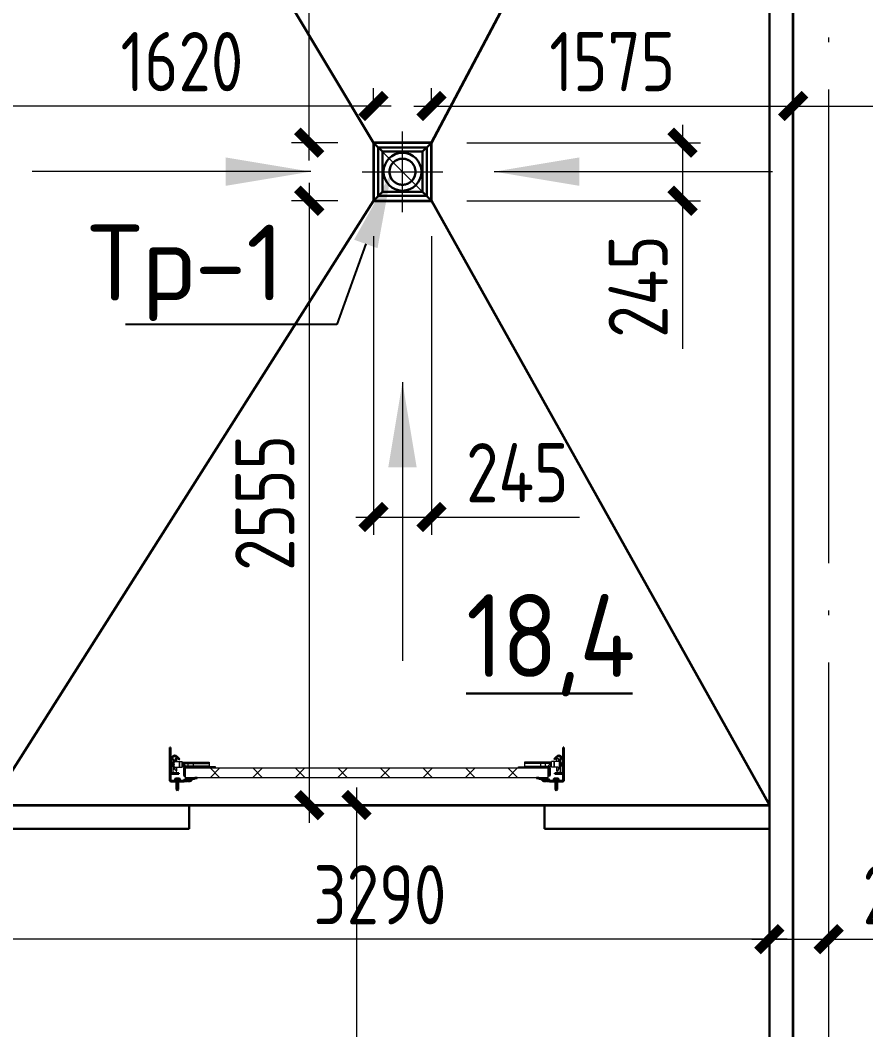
# Model space of a CAD drawing. Extents: x -965262 to 1142518, y -357520 to 71675.
# Drawn here: x 104009 to 107580, y -231826 to -227562 of the extents above; entities that cross this region are included whole.
import ezdxf
from ezdxf import colors
from ezdxf.entities.mleader import LeaderData, LeaderLine
from ezdxf.math import Vec2, Vec3

# ---------------------------------------------------------------- set-up
doc = ezdxf.new("R2010")
doc.units = 0
doc.header["$LTSCALE"] = 10
for name, pattern in [('ACAD_ISO04W100', [30, 24, -3, 0, -3]), ('DOTE', [2.42, 2, -0.2, 0.02, -0.2]), ('HIDDEN', [9.525, 6.35, -3.175])]:
    doc.linetypes.add(name, pattern=pattern)
doc.layers.get('0').update_dxf_attribs({"linetype": 'CONTINUOUS', "lineweight": 30})
doc.layers.get('Defpoints').update_dxf_attribs({"linetype": 'CONTINUOUS'})
for name, color, linetype, lineweight in [('DOTE', 7, 'DOTE', 9), ('полы', 3, 'CONTINUOUS', 35), ('Полы_лотки', 7, 'CONTINUOUS', 30)]:
    doc.layers.add(name, color=color, linetype=linetype, lineweight=lineweight)
doc.styles.add('GOST-2.304_Type-B', font='isocpeur.ttf', dxfattribs={"width": 0.9})
doc.styles.get("Standard").update_dxf_attribs({"font": 'isocpeur.ttf', "height": 300})
doc.styles.add('ГОСТ 2м', font='isocpeur.ttf', dxfattribs={"width": 0.8, "height": 250})
doc.dimstyles.new('ГОСТ 2м', dxfattribs={"dimtxt": 250, "dimasz": 100, "dimexe": 75, "dimexo": 150, "dimgap": 62.5, "dimtad": 1, "dimdec": 0, "dimtxsty": 'ГОСТ 2м', "dimblk": 'ARCHTICK', "dimcen": 150, "dimdle": 75, "dimclrd": 256, "dimclre": 256, "dimclrt": 256, "dimadec": 0, "dimazin": 0, "dimtfac": 1, "dimtdec": 0, "dimtmove": 0, "dimatfit": 3, "dimldrblk": 'OBLIQUE', "dimfxl": 1, "dimlwd": 15, "dimlwe": 15, "dimarcsym": 0})

# ---------------------------------------------------------------- blocks, each defined once
blk = doc.blocks.new('anchor.bolt')
for p, q in [((-0.07, 0), (-0.07, -0.721)), ((0.07, 0), (0.07, -0.058)), ((-0.098, -0.039), (-0.07, -0.031)), ((-0.098, -0.039), (0.094, -0.061)), ((0.07, -0.074), (-0.098, -0.039)), ((-0.098, -0.11), (-0.07, -0.101)), ((-0.098, -0.11), (0.094, -0.131)), ((0.07, -0.144), (-0.098, -0.11)), ((-0.098, -0.18), (-0.07, -0.171)), ((-0.098, -0.18), (0.094, -0.201)), ((0.07, -0.214), (-0.098, -0.18)), ((-0.098, -0.25), (-0.07, -0.242)), ((-0.098, -0.25), (0.094, -0.272)), ((0.07, -0.285), (-0.098, -0.25)), ((-0.098, -0.317), (-0.07, -0.309)), ((-0.098, -0.317), (0.094, -0.339)), ((0.07, -0.351), (-0.098, -0.317)), ((-0.098, -0.387), (-0.07, -0.379)), ((-0.098, -0.387), (0.094, -0.409)), ((0.07, -0.422), (-0.098, -0.387)), ((-0.098, -0.458), (-0.07, -0.449)), ((-0.098, -0.458), (0.094, -0.479)), ((0.07, -0.492), (-0.098, -0.458)), ((-0.098, -0.528), (-0.07, -0.52)), ((-0.098, -0.528), (0.094, -0.549)), ((0.07, -0.562), (-0.098, -0.528)), ((-0.087, -0.597), (-0.07, -0.594)), ((-0.087, -0.597), (0.088, -0.62)), ((0.07, -0.63), (-0.087, -0.597)), ((-0.07, -0.721), (0, -0.802)), ((-0.041, -0.624), (-0.062, -0.631)), ((-0.06, -0.638), (-0.062, -0.631)), ((-0.058, -0.728), (-0.06, -0.638)), ((0, -0.792), (-0.058, -0.728)), ((-0.008, -0.627), (-0.041, -0.624)), ((-0.032, -0.625), (0.004, -0.786)), ((-0.028, -0.626), (0.008, -0.78)), ((-0.018, -0.626), (0.014, -0.77)), ((-0.01, -0.627), (0.02, -0.76)), ((0.032, -0.691), (-0.008, -0.627)), ((0, -0.802), (0.07, -0.72)), ((0, -0.792), (0.033, -0.741)), ((0.001, -0.642), (0.026, -0.751)), ((0.012, -0.657), (0.031, -0.743)), ((0.033, -0.741), (0.032, -0.691)), ((0.07, -0.056), (0.094, -0.061)), ((0.094, -0.061), (0.07, -0.074)), ((0.07, -0.074), (0.07, -0.128)), ((0.07, -0.127), (0.094, -0.131)), ((0.094, -0.131), (0.07, -0.144)), ((0.07, -0.144), (0.07, -0.199)), ((0.07, -0.197), (0.094, -0.201)), ((0.094, -0.201), (0.07, -0.214)), ((0.07, -0.214), (0.07, -0.269)), ((0.07, -0.267), (0.094, -0.272)), ((0.094, -0.272), (0.07, -0.285)), ((0.07, -0.281), (0.07, -0.336)), ((0.07, -0.334), (0.094, -0.339)), ((0.094, -0.339), (0.07, -0.351)), ((0.07, -0.351), (0.07, -0.406)), ((0.07, -0.404), (0.094, -0.409)), ((0.094, -0.409), (0.07, -0.422)), ((0.07, -0.422), (0.07, -0.476)), ((0.07, -0.475), (0.094, -0.479)), ((0.094, -0.479), (0.07, -0.492)), ((0.07, -0.492), (0.07, -0.547)), ((0.07, -0.545), (0.094, -0.549)), ((0.094, -0.549), (0.07, -0.562)), ((0.07, -0.562), (0.07, -0.617)), ((0.07, -0.617), (0.088, -0.62)), ((0.088, -0.62), (0.07, -0.63)), ((0.07, -0.63), (0.07, -0.72))]:
    blk.add_line(p, q)
blk.add_arc((0.16, -0.639), 0.222, 187.99822, 219.83604)
blk = doc.blocks.new('Крепеж_ворот')
at = {"lineweight": 15}
h = blk.add_hatch(dxfattribs=at)
h.set_pattern_fill('ANSI31', color=256, scale=2, angle=180)
h.set_pattern_definition([(225, (746089.599, 74802.7244), (4.49013, -4.49013), [])])
h.paths.add_polyline_path([(746087.1, 74804.1), (746087.1, 74801.6), (746091.1, 74801.6), (746094.2, 74801.9), (746094.2, 74804.1)], flags=17)
h.paths.add_polyline_path([(746116.4, 74801.6, 0.165118), (746119.9, 74802.8), (746124.2, 74806.1, -0.301689), (746131.4, 74806.6), (746134.8, 74804.7, 0.130081), (746137.5, 74803.9), (746142.2, 74803.9), (746142.2, 74806.4), (746137.5, 74806.4, -0.130081), (746136, 74806.9), (746132.6, 74808.8, 0.301689), (746122.7, 74808.1), (746118.3, 74804.7, -0.165112), (746116.4, 74804.1), (746064.1, 74804.1, -0.414223), (746061, 74807.2), (746061, 74868.5), (746059.4, 74868.5), (746059.4, 74868.8), (746059.4, 74869.5), (746059.4, 74870.5), (746059.4, 74870.7), (746059.4, 74871.7), (746059.4, 74872.2), (746059.4, 74873.2), (746059.4, 74873.9), (746059.4, 74874.7), (746059.4, 74875.6), (746059.4, 74876.1), (746059.4, 74877.1), (746059.4, 74877.4), (746059.4, 74878.3), (746059.4, 74879.1), (746059.4, 74879.4), (746061, 74879.4), (746061, 74944.5), (746058.5, 74944.5), (746058.5, 74807.2, 0.41422), (746064.1, 74801.6)])
h = blk.add_hatch(dxfattribs=at)
h.set_pattern_fill('ANSI31', color=256, scale=2, angle=90)
h.set_pattern_definition([(135, (736343.8085, 75928.334), (-4.490128, -4.490128), [])])
edge = h.paths.add_edge_path()
edge.add_ellipse((746065.1, 74838.4), major_axis=(-1.67, 1.67), ratio=1, start_angle=45, end_angle=135, ccw=False)
edge.add_line((746062.7, 74838.4), (746062.7, 74868.5))
edge.add_line((746062.7, 74868.5), (746061, 74868.5))
edge.add_line((746061, 74868.5), (746061, 74838.4))
edge.add_ellipse((746065.1, 74838.4), major_axis=(-2.89, 2.89), ratio=1, start_angle=45, end_angle=135)
edge.add_line((746065.1, 74834.3), (746096.6, 74834.3))
edge.add_line((746096.6, 74834.3), (746096.6, 74836))
edge.add_line((746096.6, 74836), (746065.1, 74836))
edge = h.paths.add_edge_path()
edge.add_ellipse((746065.1, 74890.2), major_axis=(2.89, 2.89), ratio=1, start_angle=106, end_angle=135)
edge.add_line((746061, 74890.2), (746061, 74879.4))
edge.add_line((746061, 74879.4), (746062.7, 74879.4))
edge.add_line((746062.7, 74879.4), (746062.7, 74890.4))
edge.add_ellipse((746065.1, 74890.2), major_axis=(-1.67, 1.67), ratio=1, start_angle=16, end_angle=45, ccw=False)
edge.add_line((746063, 74891.3), (746069.9, 74903.7))
edge.add_ellipse((746079.1, 74898.6), major_axis=(7.45, 7.45), ratio=1, start_angle=-3, end_angle=106, ccw=False)
edge.add_line((746086.9, 74905.7), (746097.5, 74893.9))
edge.add_line((746097.5, 74893.9), (746098.8, 74895.1))
edge.add_line((746098.8, 74895.1), (746088.2, 74906.8))
edge.add_ellipse((746079.1, 74898.6), major_axis=(8.67, 8.67), ratio=1, start_angle=-3, end_angle=106)
edge.add_line((746068.4, 74904.5), (746061.5, 74892.1))
h = blk.add_hatch(color=256, dxfattribs=at)
h.dxf.hatch_style = 1
h.paths.add_polyline_path([(746145.9, 74808.8), (746142.6, 74809.8, 0.10613), (746142.5, 74809.9), (746136.4, 74809.3, -0.181324), (746135.1, 74809.6, 0.335683), (746120.2, 74809.1, -0.119126), (746118.6, 74808.6, 0.371631), (746118, 74808.1), (746117.9, 74807.6, 0.451909), (746118.5, 74806.9, 0.124341), (746121, 74807.6, -0.343618), (746134.1, 74808.2, 0.181324), (746136.5, 74807.6), (746142.5, 74808.2, -0.110452), (746142.6, 74808.2), (746147.2, 74806.6, -0.710497), (746147.2, 74805.5), (746142.6, 74803.9), (746135.7, 74803.9, -0.178994), (746132.7, 74805, 0.369834), (746129.7, 74805, -0.178993), (746126.6, 74803.9), (746122.2, 74803.9, 0.120709), (746121.9, 74803.8), (746119.7, 74802.7, -0.017147), (746119.4, 74802.4, 0.538795), (746119.6, 74802.2), (746127.3, 74802.2, 0.207608), (746130.7, 74803.7, -0.433918), (746131.6, 74803.7, 0.207608), (746135.1, 74802.2), (746142.5, 74802.2, 0.079707), (746142.6, 74802.2), (746147.7, 74803.9, 0.461502), (746149, 74807.1, -0.250825), (746149.1, 74807.6, -0.128039), (746173.1, 74815.5, 0.416657), (746173.7, 74816.2), (746173.6, 74816.9, 0.409849), (746173, 74817.5, 0.127248)])
for p, q in [((746058.5, 74807.2), (746058.5, 74944.5)), ((746058.5, 74944.5), (746061, 74944.5)), ((746061, 74879.4), (746061, 74944.5)), ((746059.4, 74879.4), (746062.7, 74879.4)), ((746059.4, 74868.5), (746059.4, 74879.4)), ((746061, 74879.4), (746061, 74890.2)), ((746068.4, 74904.5), (746061.5, 74892.1)), ((746062.7, 74838.4), (746062.7, 74890.2)), ((746063.6, 74883), (746062.7, 74883)), ((746069.9, 74903.7), (746063, 74891.3)), ((746063.6, 74883), (746063.6, 74873.9)), ((746067.2, 74880.2), (746063.6, 74883)), ((746063.6, 74873.9), (746063.6, 74864.9)), ((746064.1, 74875.1), (746064.1, 74872.8)), ((746067.2, 74880.2), (746067.2, 74875.1)), ((746086.9, 74905.7), (746097.5, 74893.9)), ((746088.2, 74906.8), (746098.8, 74895.1)), ((746097.5, 74893.9), (746098.8, 74895.1)), ((746059.4, 74868.5), (746062.7, 74868.5)), ((746061, 74807.2), (746061, 74868.5)), ((746061, 74838.4), (746061, 74868.5)), ((746063.6, 74864.9), (746062.7, 74864.9)), ((746067.2, 74867.6), (746063.6, 74864.9)), ((746096.6, 74836), (746065.1, 74836)), ((746096.6, 74834.3), (746065.1, 74834.3)), ((746067.2, 74872.8), (746067.2, 74867.6)), ((746096.6, 74834.3), (746096.6, 74836)), ((746064.1, 74804.1), (746116.4, 74804.1)), ((746064.1, 74801.6), (746116.4, 74801.6)), ((746079, 74805.9), (746102.4, 74805.9)), ((746079, 74805.9), (746079, 74804.1)), ((746079, 74804.1), (746102.4, 74804.1)), ((746082.5, 74814.1), (746081.2, 74813.3)), ((746081.2, 74813.3), (746081.2, 74805.9)), ((746098.9, 74814.1), (746082.5, 74814.1)), ((746085.9, 74813.3), (746085.9, 74805.9)), ((746095.4, 74813.3), (746095.4, 74805.9)), ((746098.9, 74814.1), (746100.1, 74813.3)), ((746100.1, 74813.3), (746100.1, 74805.9)), ((746102.4, 74805.9), (746102.4, 74804.1)), ((746118.3, 74804.7), (746122.7, 74808.1)), ((746119.9, 74802.8), (746124.2, 74806.1)), ((746134.8, 74804.7), (746131.4, 74806.6)), ((746136, 74806.9), (746132.6, 74808.8)), ((746142.2, 74806.4), (746137.5, 74806.4)), ((746137.5, 74803.9), (746142.2, 74803.9)), ((746142.2, 74806.4), (746142.2, 74803.9)), ((746142.2, 74803.9), (746142.2, 74806.4)), ((746142.6, 74803.9), (746147.2, 74805.5)), ((746142.6, 74802.2), (746147.7, 74803.9)), ((746173.6, 74816.9), (746173.7, 74816.2))]:
    blk.add_line(p, q)
for p, q in [((746061, 74879.4), (746061, 74881.3)), ((746062.7, 74883), (746062.7, 74873.9)), ((746062.7, 74873.9), (746062.7, 74864.9)), ((746073.1, 74841.7), (746073.1, 74905.2)), ((746073.1, 74895.8), (746076.7, 74892.3)), ((746074.3, 74885.9), (746074.3, 74861)), ((746074.3, 74879.9), (746075.7, 74879.9)), ((746076.9, 74873.4), (746075.7, 74879.9)), ((746075.7, 74879.9), (746075.7, 74867)), ((746076, 74885.9), (746076, 74882.6)), ((746076.2, 74882.6), (746076.2, 74885.6)), ((746076.2, 74885.6), (746076.8, 74885.6)), ((746076.2, 74864.3), (746076.2, 74882.6)), ((746076.8, 74885.6), (746076.8, 74892)), ((746081.4, 74897.6), (746081.4, 74886.4)), ((746087.4, 74898), (746081.7, 74897.9)), ((746082.1, 74885.6), (746087.4, 74885.6)), ((746087.4, 74899.5), (746087.4, 74898)), ((746087.4, 74885.6), (746087.4, 74898)), ((746087.4, 74885.6), (746098.3, 74885.6)), ((746098.7, 74885.2), (746098.7, 74882.6)), ((746098.7, 74882.6), (746098.7, 74864.3)), ((746098.7, 74881.6), (746099.8, 74881.6)), ((746099.8, 74861.2), (746099.8, 74885.7)), ((746099.8, 74885.7), (746110.3, 74885.7)), ((746110.3, 74861.2), (746110.3, 74885.7)), ((746110.3, 74881.5), (746224.7, 74881.5)), ((746113.8, 74877.2), (746224.7, 74877.2)), ((746061, 74833.9), (746061, 74868.5)), ((746073.1, 74851), (746076.7, 74854.6)), ((746074.3, 74867), (746075.7, 74867)), ((746076.9, 74873.4), (746075.7, 74867)), ((746076, 74864.3), (746076, 74861)), ((746076.2, 74864.3), (746076.2, 74861.3)), ((746076.2, 74861.3), (746076.8, 74861.3)), ((746076.8, 74861.3), (746076.8, 74854.9)), ((746081.4, 74849.3), (746081.4, 74860.5)), ((746087.4, 74848.8), (746081.7, 74848.9)), ((746082.1, 74861.3), (746087.4, 74861.3)), ((746087.4, 74848.7), (746087.4, 74861.3)), ((746087.4, 74861.3), (746098.3, 74861.3)), ((746087.4, 74847.4), (746087.4, 74848.8)), ((746098.7, 74865.3), (746099.8, 74865.3)), ((746098.7, 74861.6), (746098.7, 74864.3)), ((746099.8, 74861.2), (746110.3, 74861.2)), ((746110.3, 74865.4), (746212.5, 74865.4)), ((746250.5, 74858.8), (746250.5, 74862.8))]:
    blk.add_line(p, q, dxfattribs=at)
at = {"lineweight": 15, "ltscale": 0.5}
for p, q in [((746076, 74885.9), (746074.3, 74885.9)), ((746076, 74861), (746074.3, 74861))]:
    blk.add_line(p, q, dxfattribs=at)
at = {"lineweight": 15, "extrusion": (-1.7375e-14, 1, 0)}
for p, q in [((746112.7, 74883.6), (746224.7, 74883.6)), ((746112.7, 74863.2), (746112.7, 74883.6)), ((746135.6, 74881.9), (746156.6, 74881.9)), ((746135.6, 74863.2), (746135.6, 74881.9)), ((746156.6, 74881.9), (746156.6, 74863.2)), ((746112.7, 74863.2), (746135.6, 74863.2)), ((746116.7, 74856.9), (746116.7, 74828.9)), ((746120.8, 74856.9), (746120.8, 74828.9)), ((746122.6, 74863.2), (746122.6, 74862.8)), ((746250.5, 74862.8), (746122.6, 74862.8)), ((746250.5, 74858.8), (746122.6, 74858.8)), ((746123.8, 74840), (746123.8, 74848.8)), ((746156.6, 74863.2), (746212.5, 74863.2)), ((746117.3, 74826.3), (746119, 74822.8)), ((746119, 74822.8), (746122.6, 74824.6)), ((746122.6, 74824.6), (746120.9, 74828))]:
    blk.add_line(p, q, dxfattribs=at)
at = {"lineweight": 15, "ltscale": 0.5, "extrusion": (-1.7375e-14, 1, 0)}
for p, q in [((746112.7, 74879.5), (746224.7, 74879.5)), ((746135.6, 74865.8), (746112.7, 74865.8)), ((746114.9, 74871.2), (746120.4, 74871.2)), ((746120.8, 74856.9), (746116.7, 74856.9)), ((746117.2, 74851.9), (746116.7, 74853.9)), ((746120.8, 74840.1), (746116.7, 74840.1)), ((746117.2, 74836.9), (746116.7, 74835)), ((746119.8, 74839), (746119.8, 74849.8)), ((746123.8, 74847.8), (746119.8, 74847.8)), ((746123.8, 74841), (746119.8, 74841)), ((746122.6, 74868.9), (746122.6, 74863.2)), ((746122.6, 74862.8), (746122.6, 74858.8)), ((746139.7, 74862.8), (746139.7, 74858.8)), ((746152.5, 74862.8), (746152.5, 74858.8)), ((746212.5, 74865.8), (746156.6, 74865.8)), ((746173.5, 74862.8), (746173.5, 74858.8)), ((746120.8, 74829.2), (746116.7, 74829.2))]:
    blk.add_line(p, q, dxfattribs=at)
at = {"lineweight": 15, "extrusion": (-2.77556e-16, -1, 0)}
for p, q in [((746224.7, 74883.6), (746224.7, 74863.3)), ((746224.7, 74865.6), (746113.8, 74865.6)), ((746128, 74865.6), (746128, 74863.3)), ((746137.6, 74865.6), (746137.6, 74863.3)), ((746164.4, 74865.6), (746164.4, 74863.3)), ((746174, 74865.6), (746174, 74863.3)), ((746200.8, 74865.6), (746200.8, 74863.3)), ((746210.4, 74865.6), (746210.4, 74863.3))]:
    blk.add_line(p, q, dxfattribs=at)
at = {"extrusion": (-1, -4.26669e-14, 0)}
for p, q in [((746117.9, 74807.6), (746118, 74808.1)), ((746136.4, 74809.3), (746142.5, 74809.9)), ((746142.5, 74808.2), (746136.5, 74807.6)), ((746142.6, 74809.8), (746145.9, 74808.8)), ((746147.2, 74806.6), (746142.6, 74808.2))]:
    blk.add_line(p, q, dxfattribs=at)
at = {"extrusion": (-1, -4.2422e-14, 1.22461e-16)}
for p, q in [((746119.5, 74802.5), (746121.9, 74803.8)), ((746127.3, 74802.2), (746119.6, 74802.2)), ((746122.2, 74803.9), (746126.6, 74803.9)), ((746142.5, 74802.2), (746135.1, 74802.2)), ((746135.7, 74803.9), (746142.5, 74803.9))]:
    blk.add_line(p, q, dxfattribs=at)
at = {"lineweight": 15}
for centre, radius, start, end in [((746079.1, 74899.5), 8.28, 0, 136.0097), ((746077, 74882.6), 0.956, 180, 270), ((746077, 74882.6), 0.75, 180, 270), ((746076.4, 74892), 0.375, 0, 45), ((746081.8, 74897.6), 0.375, 91, 180), ((746082.1, 74886.4), 0.75, 180, 270), ((746098.3, 74885.2), 0.375, 0, 90), ((746079.1, 74847.4), 8.28, 223.9903, 0), ((746077, 74864.3), 0.956, 90, 180), ((746077, 74864.3), 0.75, 90, 180), ((746076.4, 74854.9), 0.375, 315, 0), ((746082.1, 74860.5), 0.75, 90, 180), ((746081.8, 74849.3), 0.375, 180, 269), ((746098.3, 74861.6), 0.375, 270, 0), ((746122.6, 74856.9), 5.92, 90, 180), ((746122.6, 74856.9), 1.87, 90, 180), ((746128.6, 74855.4), 8.15, 194.9986, 233.9214), ((746128.6, 74833.4), 8.15, 126.0786, 165.0014), ((746122.6, 74828.9), 5.92, 180, 199.6464), ((746122.6, 74828.9), 1.87, 180, 185.5313)]:
    blk.add_arc(centre, radius, start, end, dxfattribs=at)
at = {"lineweight": 15, "ltscale": 0.5}
for centre, radius, start, end in [((746119.4, 74852.5), 2.25, 195, 270), ((746119.4, 74836.4), 2.25, 90, 165), ((746119.4, 74849.8), 0.375, 0, 90), ((746119.4, 74839), 0.375, 270, 0)]:
    blk.add_arc(centre, radius, start, end, dxfattribs=at)
for centre, radius, start, end in [((746064.1, 74807.2), 5.62, 180, 270), ((746064.1, 74807.2), 3.11, 180, 270), ((746082.1, 74803.7), 10.4, 68.2753, 87.8782), ((746090.7, 74797.9), 16.2, 73.306, 107.292), ((746099.2, 74803.7), 10.4, 92.1218, 111.7247), ((746116.4, 74807.2), 3.11, 270, 307.5043), ((746116.4, 74807.2), 5.62, 270, 307.5043), ((746118.5, 74807.5), 0.586, 173.2711, 270.547), ((746118.6, 74808), 0.586, 91.7247, 173.2711), ((746118.5, 74812.1), 5.21, 270.547, 298.8983), ((746118.4, 74812.1), 3.52, 271.7247, 298.8983), ((746128, 74799.4), 12.4, 54.8903, 129.1143), ((746128, 74799.4), 10.7, 54.8903, 130.7448), ((746128.2, 74801), 8.97, 60.3534, 127.5043), ((746128.2, 74801), 8.97, 60.3534, 127.5043), ((746128.2, 74801), 8.97, 60.3534, 127.5043), ((746128.2, 74801), 6.46, 60.3534, 127.5043), ((746136.2, 74811.1), 3.54, 234.8903, 276), ((746137.5, 74809.6), 5.62, 240.3534, 270), ((746136.2, 74811.1), 1.86, 234.8903, 276), ((746137.5, 74809.6), 3.11, 240.3534, 270), ((746142.5, 74809.6), 0.292, 71.7675, 96), ((746142.5, 74807.9), 0.292, 70.7873, 96), ((746176.2, 74760.8), 56.8, 93.2805, 122.2878), ((746147, 74806), 0.562, 289.2127, 70.7873), ((746147, 74806), 2.25, 288.2291, 27.3228), ((746149.6, 74807.3), 0.586, 151, 207.3228), ((746176.3, 74765.4), 50.3, 93.6593, 122.8448), ((746173, 74816.9), 0.6, 4.1357, 93.2805), ((746173.1, 74816.1), 0.6, 273.6593, 4.1357)]:
    blk.add_arc(centre, radius, start, end)
at = {"extrusion": (-1.22461e-16, -5.20252e-30, -1)}
for centre, radius, start, end in [((-746119.6, 74802.4), 0.187, 270, 62.4687), ((-746122.2, 74803.3), 0.586, 62.4687, 90), ((-746126.6, 74808.6), 4.69, 229.4077, 270), ((-746127.3, 74806.9), 4.69, 223.0863, 270), ((-746131.2, 74803.2), 2.32, 49.4077, 130.5923), ((-746131.2, 74803.2), 0.637, 43.0863, 136.9137), ((-746135.1, 74806.9), 4.69, 270, 316.9137), ((-746135.7, 74808.6), 4.69, 270, 310.5923), ((-746142.5, 74804.2), 0.292, 250.7873, 270), ((-746142.5, 74802.5), 0.292, 251.7709, 270)]:
    blk.add_arc(centre, radius, start, end, dxfattribs=at)
at = {"extrusion": (0, 0, -1)}
for centre, major_axis, start_param, end_param in [((746065.1, 74890.2), (2.89, 2.89), 3.926991, 4.433136), ((746065.1, 74890.2), (-1.67, 1.67), 5.497787, 6.003933), ((746079.1, 74898.6), (8.67, 8.67), 4.433136, 6.335545), ((746079.1, 74898.6), (7.45, 7.45), 4.433136, 6.335545), ((746065.1, 74838.4), (-2.89, 2.89), 3.926991, 5.497787), ((746065.1, 74838.4), (-1.67, 1.67), 3.926991, 5.497787)]:
    blk.add_ellipse(centre, major_axis=major_axis, ratio=1, start_param=start_param, end_param=end_param, dxfattribs=at)
for points in [[(746067.2, 74875.1), (746065.9, 74875.1), (746064.1, 74875.1)], [(746064.1, 74872.8), (746065.9, 74872.8), (746067.2, 74872.8)]]:
    blk.add_rational_spline(points, [1, 1.01284142743, 1], degree=2)
at = {"lineweight": 15, "ltscale": 0.5}
for points, knots in [([(746114.9, 74871.2), (746114.7, 74871.2), (746114.4, 74871.2), (746113.8, 74871.5), (746113.6, 74871.6), (746113.2, 74872), (746113, 74872.3), (746112.8, 74872.8), (746112.7, 74873.1), (746112.7, 74873.4)], [0.37141352, 0.37141352, 0.37141352, 0.37141352, 0.39402571, 0.39402571, 0.41663789, 0.41663789, 0.43959523, 0.43959523, 0.46255257, 0.46255257, 0.46255257, 0.46255257]), ([(746122.6, 74868.9), (746122.6, 74869.2), (746122.6, 74869.5), (746122.3, 74870.1), (746122.2, 74870.3), (746121.8, 74870.7), (746121.5, 74870.9), (746121, 74871.1), (746120.7, 74871.2), (746120.4, 74871.2)], [0.28027447, 0.28027447, 0.28027447, 0.28027447, 0.30323181, 0.30323181, 0.32618916, 0.32618916, 0.34880134, 0.34880134, 0.37141352, 0.37141352, 0.37141352, 0.37141352])]:
    blk.add_open_spline(points, degree=3, knots=knots, dxfattribs=at)
at = {"lineweight": 15}
for points in [[(746117.1, 74826.9), (746117.1, 74826.7), (746117.2, 74826.5), (746117.3, 74826.3)], [(746120.9, 74828), (746120.9, 74828.2), (746120.8, 74828.5), (746120.8, 74828.7)]]:
    blk.add_open_spline(points, degree=3, dxfattribs=at)
at = {"xscale": -50.80000000000001, "yscale": 50.80000000000001, "zscale": 50.80000000000001}
blk.add_blockref('anchor.bolt', (746090.7, 74804.1), dxfattribs=at)
blk = doc.blocks.new('_ArchTick')
at = {"color": 0, "linetype": 'ByBlock', "lineweight": 0, "const_width": 0.4}
blk.add_lwpolyline([(-0.5, -0.5), (0.5, 0.5)], dxfattribs=at)
blk = doc.blocks.new('*D1231')
at = {"lineweight": 15, "ltscale": 50, "transparency": 16777216}
for p, q in [((103882.6, -227774.6), (103882.6, -227849.6)), ((105500.5, -227929.6), (105500.5, -227849.6)), ((105575.5, -227924.6), (103807.6, -227924.6))]:
    blk.add_line(p, q, dxfattribs=at)
at = {"layer": 'Defpoints', "color": 0, "lineweight": 15, "ltscale": 50, "transparency": 16777216}
for p in [(103882.6, -227924.6), (103882.6, -227924.6), (105500.5, -228079.6, 0)]:
    blk.add_point(p, dxfattribs=at)
at = {"lineweight": 15, "ltscale": 50, "transparency": 16777216, "xscale": 100, "yscale": 100, "zscale": 100, "rotation": 180}
blk.add_blockref('_ArchTick', (103882.6, -227924.6), dxfattribs=at)
at = {"lineweight": 15, "ltscale": 50, "transparency": 16777216, "xscale": 100, "yscale": 100, "zscale": 100}
blk.add_blockref('_ArchTick', (105500.5, -227924.6), dxfattribs=at)
at = {"lineweight": 15, "ltscale": 50, "transparency": 16777216, "insert": (104691.5, -227737.1), "char_height": 250, "attachment_point": 5, "style": 'ГОСТ 2м'}
blk.add_mtext('1620', dxfattribs=at)
blk = doc.blocks.new('_Oblique')
at = {"color": 0, "linetype": 'ByBlock', "lineweight": -2}
blk.add_line((-0.5, -0.5), (0.5, 0.5), dxfattribs=at)
blk = doc.blocks.new('*D1232')
at = {"lineweight": 15, "ltscale": 50, "transparency": 16777216}
for p, q in [((105500.5, -228474.6), (105500.5, -229735.7)), ((105745.5, -228474.6), (105745.5, -229735.7)), ((105425.5, -229660.7), (105745.5, -229660.7)), ((105745.5, -229660.7), (106370.5, -229660.7))]:
    blk.add_line(p, q, dxfattribs=at)
at = {"layer": 'Defpoints', "color": 0, "lineweight": 15, "ltscale": 50, "transparency": 16777216}
for p in [(105500.5, -228324.6, 0), (105745.5, -228324.6, 0), (105745.5, -229660.7)]:
    blk.add_point(p, dxfattribs=at)
at = {"lineweight": 15, "ltscale": 50, "transparency": 16777216, "xscale": 100, "yscale": 100, "zscale": 100, "rotation": 180}
blk.add_blockref('_ArchTick', (105500.5, -229660.7), dxfattribs=at)
at = {"lineweight": 15, "ltscale": 50, "transparency": 16777216, "xscale": 100, "yscale": 100, "zscale": 100}
blk.add_blockref('_ArchTick', (105745.5, -229660.7), dxfattribs=at)
at = {"lineweight": 15, "ltscale": 50, "transparency": 16777216, "insert": (106108, -229473.2), "char_height": 250, "attachment_point": 5, "style": 'ГОСТ 2м'}
blk.add_mtext('245', dxfattribs=at)
blk = doc.blocks.new('*D1233')
at = {"lineweight": 15, "ltscale": 50, "transparency": 16777216}
for p, q in [((107272.6, -227774.6), (107272.6, -227849.6)), ((105745.5, -227929.6), (105745.5, -227849.6)), ((105670.5, -227924.6), (107347.6, -227924.6))]:
    blk.add_line(p, q, dxfattribs=at)
at = {"layer": 'Defpoints', "color": 0, "lineweight": 15, "ltscale": 50, "transparency": 16777216}
for p in [(107272.6, -227924.6), (107272.6, -227924.6), (105745.5, -228079.6, 0)]:
    blk.add_point(p, dxfattribs=at)
at = {"lineweight": 15, "ltscale": 50, "transparency": 16777216, "xscale": 100, "yscale": 100, "zscale": 100, "rotation": 180}
blk.add_blockref('_ArchTick', (105745.5, -227924.6), dxfattribs=at)
at = {"lineweight": 15, "ltscale": 50, "transparency": 16777216, "xscale": 100, "yscale": 100, "zscale": 100}
blk.add_blockref('_ArchTick', (107272.6, -227924.6), dxfattribs=at)
at = {"lineweight": 15, "ltscale": 50, "transparency": 16777216, "insert": (106509, -227737.1), "char_height": 250, "attachment_point": 5, "style": 'ГОСТ 2м'}
blk.add_mtext('1575', dxfattribs=at)
blk = doc.blocks.new('*D1234')
at = {"lineweight": 15, "ltscale": 50, "transparency": 16777216}
for p, q in [((107272.6, -227774.6), (107272.6, -227849.6)), ((109000.5, -227929.6), (109000.5, -227849.6)), ((107197.6, -227924.6), (109075.5, -227924.6))]:
    blk.add_line(p, q, dxfattribs=at)
at = {"layer": 'Defpoints', "color": 0, "lineweight": 15, "ltscale": 50, "transparency": 16777216}
for p in [(107272.6, -227924.6, 1451.3), (109000.5, -227924.6), (109000.5, -228079.6, 0)]:
    blk.add_point(p, dxfattribs=at)
at = {"lineweight": 15, "ltscale": 50, "transparency": 16777216, "xscale": 100, "yscale": 100, "zscale": 100, "rotation": 180}
blk.add_blockref('_ArchTick', (107272.6, -227924.6), dxfattribs=at)
at = {"lineweight": 15, "ltscale": 50, "transparency": 16777216, "xscale": 100, "yscale": 100, "zscale": 100}
blk.add_blockref('_ArchTick', (109000.5, -227924.6), dxfattribs=at)
at = {"lineweight": 15, "ltscale": 50, "transparency": 16777216, "insert": (108136.5, -227737.1), "char_height": 250, "attachment_point": 5, "style": 'ГОСТ 2м'}
blk.add_mtext('1680', dxfattribs=at)
blk = doc.blocks.new('*D1237')
at = {"lineweight": 15, "ltscale": 50, "transparency": 16777216}
for p, q in [((105428.9, -230802.1), (105428.9, -234537.1)), ((104032.6, -230877.1), (105503.9, -230877.1)), ((103833, -234462.1), (105503.9, -234462.1))]:
    blk.add_line(p, q, dxfattribs=at)
at = {"layer": 'Defpoints', "color": 0, "lineweight": 15, "ltscale": 50, "transparency": 16777216}
for p in [(103882.6, -230877.1, 1451.3), (103683, -234462.1, 3259.8), (105428.9, -234462.1)]:
    blk.add_point(p, dxfattribs=at)
at = {"lineweight": 15, "ltscale": 50, "transparency": 16777216, "xscale": 100, "yscale": 100, "zscale": 100}
for p, rotation in [((105428.9, -230877.1), 90), ((105428.9, -234462.1), 270)]:
    blk.add_blockref('_ArchTick', p, dxfattribs=dict(at, rotation=rotation))
at = {"lineweight": 15, "ltscale": 50, "transparency": 16777216, "insert": (105241.4, -232669.6), "char_height": 250, "attachment_point": 5, "rotation": 90, "style": 'ГОСТ 2м'}
blk.add_mtext('3585', dxfattribs=at)
blk = doc.blocks.new('*D1238')
at = {"lineweight": 15, "ltscale": 50, "transparency": 16777216}
for p, q in [((105229.4, -228249.6), (105229.4, -230952.1)), ((105350.5, -228324.6), (105154.4, -228324.6)), ((105377.6, -230877.1), (105154.4, -230877.1))]:
    blk.add_line(p, q, dxfattribs=at)
at = {"layer": 'Defpoints', "color": 0, "lineweight": 15, "ltscale": 50, "transparency": 16777216}
for p in [(105500.5, -228324.6), (105229.4, -230877.1), (105527.6, -230877.1, 1451.3)]:
    blk.add_point(p, dxfattribs=at)
at = {"lineweight": 15, "ltscale": 50, "transparency": 16777216, "xscale": 100, "yscale": 100, "zscale": 100}
for p, rotation in [((105229.4, -228324.6), 90), ((105229.4, -230877.1), 270)]:
    blk.add_blockref('_ArchTick', p, dxfattribs=dict(at, rotation=rotation))
at = {"lineweight": 15, "ltscale": 50, "transparency": 16777216, "insert": (105041.9, -229600.9), "char_height": 250, "attachment_point": 5, "rotation": 90, "style": 'ГОСТ 2м'}
blk.add_mtext('2555', dxfattribs=at)
blk = doc.blocks.new('*D1239')
at = {"lineweight": 15, "ltscale": 50, "transparency": 16777216}
for p, q in [((106805.9, -228004.6), (106805.9, -228324.6)), ((105895.5, -228079.6), (106880.9, -228079.6)), ((105895.5, -228324.6), (106880.9, -228324.6)), ((106805.9, -228324.6), (106805.9, -228949.6))]:
    blk.add_line(p, q, dxfattribs=at)
at = {"layer": 'Defpoints', "color": 0, "lineweight": 15, "ltscale": 50, "transparency": 16777216}
for p in [(105745.5, -228079.6, 0), (105745.5, -228324.6, 0), (106805.9, -228324.6)]:
    blk.add_point(p, dxfattribs=at)
at = {"lineweight": 15, "ltscale": 50, "transparency": 16777216, "xscale": 100, "yscale": 100, "zscale": 100}
for p, rotation in [((106805.9, -228079.6), 90), ((106805.9, -228324.6), 270)]:
    blk.add_blockref('_ArchTick', p, dxfattribs=dict(at, rotation=rotation))
at = {"lineweight": 15, "ltscale": 50, "transparency": 16777216, "insert": (106618.4, -228687.1), "char_height": 250, "attachment_point": 5, "rotation": 90, "style": 'ГОСТ 2м'}
blk.add_mtext('245', dxfattribs=at)
blk = doc.blocks.new('*D1240')
at = {"lineweight": 15, "ltscale": 50, "transparency": 16777216}
for p, q in [((105229.4, -228154.6), (105229.4, -225302.1)), ((105377.6, -225377.1), (105154.4, -225377.1)), ((105350.5, -228079.6), (105154.4, -228079.6))]:
    blk.add_line(p, q, dxfattribs=at)
at = {"layer": 'Defpoints', "color": 0, "lineweight": 15, "ltscale": 50, "transparency": 16777216}
for p in [(105229.4, -225377.1), (105527.6, -225377.1, 1451.3), (105500.5, -228079.6, 0)]:
    blk.add_point(p, dxfattribs=at)
at = {"lineweight": 15, "ltscale": 50, "transparency": 16777216, "xscale": 100, "yscale": 100, "zscale": 100}
for p, rotation in [((105229.4, -225377.1), 90), ((105229.4, -228079.6), 270)]:
    blk.add_blockref('_ArchTick', p, dxfattribs=dict(at, rotation=rotation))
at = {"lineweight": 15, "ltscale": 50, "transparency": 16777216, "insert": (105041.9, -226728.4), "char_height": 250, "attachment_point": 5, "rotation": 90, "style": 'ГОСТ 2м'}
blk.add_mtext('2700', dxfattribs=at)
blk = doc.blocks.new('*D1309')
at = {"lineweight": 15, "ltscale": 50, "transparency": 16777216}
for p, q in [((107172.6, -231027.1), (107172.6, -231518.1)), ((107422.6, -231127.1), (107422.6, -231518.1)), ((107097.6, -231443.1), (107422.6, -231443.1)), ((107422.6, -231443.1), (108027.6, -231443.1))]:
    blk.add_line(p, q, dxfattribs=at)
at = {"layer": 'Defpoints', "color": 0, "lineweight": 15, "ltscale": 50, "transparency": 16777216}
for p in [(107172.6, -230877.1, 1451.3), (107422.6, -230977.1), (107422.6, -231443.1)]:
    blk.add_point(p, dxfattribs=at)
at = {"lineweight": 15, "ltscale": 50, "transparency": 16777216, "xscale": 100, "yscale": 100, "zscale": 100, "rotation": 180}
blk.add_blockref('_ArchTick', (107172.6, -231443.1), dxfattribs=at)
at = {"lineweight": 15, "ltscale": 50, "transparency": 16777216, "xscale": 100, "yscale": 100, "zscale": 100}
blk.add_blockref('_ArchTick', (107422.6, -231443.1), dxfattribs=at)
at = {"lineweight": 15, "ltscale": 50, "transparency": 16777216, "insert": (107775.1, -231255.6), "char_height": 250, "attachment_point": 5, "style": 'ГОСТ 2м'}
blk.add_mtext('250', dxfattribs=at)
blk = doc.blocks.new('*D1310')
at = {"lineweight": 15, "ltscale": 50, "transparency": 16777216}
for p, q in [((103882.6, -231027.1), (103882.6, -231518.1)), ((107172.6, -231027.1), (107172.6, -231518.1)), ((107247.6, -231443.1), (103807.6, -231443.1))]:
    blk.add_line(p, q, dxfattribs=at)
at = {"layer": 'Defpoints', "color": 0, "lineweight": 15, "ltscale": 50, "transparency": 16777216}
for p in [(103882.6, -230877.1, 1451.3), (107172.6, -230877.1, 1451.3), (103882.6, -231443.1)]:
    blk.add_point(p, dxfattribs=at)
at = {"lineweight": 15, "ltscale": 50, "transparency": 16777216, "xscale": 100, "yscale": 100, "zscale": 100, "rotation": 180}
blk.add_blockref('_ArchTick', (103882.6, -231443.1), dxfattribs=at)
at = {"lineweight": 15, "ltscale": 50, "transparency": 16777216, "xscale": 100, "yscale": 100, "zscale": 100}
blk.add_blockref('_ArchTick', (107172.6, -231443.1), dxfattribs=at)
at = {"lineweight": 15, "ltscale": 50, "transparency": 16777216, "insert": (105527.6, -231255.6), "char_height": 250, "attachment_point": 5, "style": 'ГОСТ 2м'}
blk.add_mtext('3290', dxfattribs=at)

msp = doc.modelspace()

# ---------------------------------------------------------------- hatches: boundary and pattern name
at = {"lineweight": 15}
h = msp.add_hatch(dxfattribs=at)
h.set_pattern_fill('ANSI37', scale=40, angle=90)
h.set_pattern_definition([(135, (104112.99, -230740.33), (-89.8026, -89.8026), []), (225, (104112.99, -230740.33), (89.8026, -89.8026), [])])
h.paths.add_polyline_path([(104706.2, -230721.2), (103606.2, -230721.2), (103606.2, -230761.2), (104706.2, -230761.2)], flags=16)
h.paths.add_polyline_path([(106238.9, -230721.2), (103606.2, -230721.2), (103606.2, -230761.2), (106238.9, -230761.2)])

# ---------------------------------------------------------------- linework, layer by layer
at = {"color": 7, "extrusion": (0, 0, -1)}
for p, q in [((107172.6, -223152.1, -3259.8), (107172.6, -231962.1, -3259.8)), ((107272.6, -231962.1, -3259.8), (107272.6, -223152.1, -3259.8)), ((103222.6, -230877.1, -3259.8), (104722.6, -230877.1, -3259.8)), ((104722.6, -230877.1, -3259.8), (104722.6, -230977.1, -3259.8)), ((106222.6, -230877.1, -3259.8), (107172.6, -230877.1, -3259.8)), ((106222.6, -230977.1, -3259.8), (106222.6, -230877.1, -3259.8)), ((104722.6, -230977.1, -3259.8), (103222.6, -230977.1, -3259.8)), ((107172.6, -230977.1, -3259.8), (106222.6, -230977.1, -3259.8))]:
    msp.add_line(p, q, dxfattribs=at)
at = {"color": 1, "lineweight": 15}
msp.add_line((105500.5, -228079.6, -4711.1), (105745.5, -228324.6, -4711.1), dxfattribs=at)
at = {"color": 7, "lineweight": 15}
for p, q in [((106238.9, -230721.2, -3259.8), (104706.2, -230721.2, -3259.8)), ((104706.2, -230761.2, -3259.8), (104706.2, -230721.2, -3259.8)), ((106238.9, -230761.2, -3259.8), (104706.2, -230761.2, -3259.8)), ((106238.9, -230761.2, -3259.8), (106238.9, -230721.2, -3259.8))]:
    msp.add_line(p, q, dxfattribs=at)
at = {"color": 7}
msp.add_line((107172.6, -230877.1, -3259.8), (107172.6, -230977.1, -3259.8), dxfattribs=at)
at = {"layer": 'DOTE', "color": 7, "ltscale": 100, "extrusion": (0, -1, 0)}
msp.add_line((107422.6, -162515.3, -4711.1), (107422.6, -237687.4, -4711.1), dxfattribs=at)
at = {"layer": 'полы', "ltscale": 100}
for p, q in [((107272.6, -234462.1, -3259.8), (107272.6, -223352.1, -3259.8)), ((103882.6, -225377.1, -3259.8), (105500.5, -228079.6, -4711.1)), ((105745.5, -228079.6, -4711.1), (107172.6, -225377.1, -3259.8)), ((105500.5, -228324.6, -4711.1), (103882.6, -230877.1, -3259.8)), ((107172.6, -230877.1, -3259.8), (105745.5, -228324.6, -4711.1)), ((103882.6, -230877.1, -3259.8), (107172.6, -230877.1, -3259.8))]:
    msp.add_line(p, q, dxfattribs=at)
at = {"layer": 'полы', "lineweight": 0, "ltscale": 50}
for p, q in [((105236.1, -228201.7, -4711.1), (104060, -228201.7, -4711.1)), ((106009.9, -228201.7, -4711.1), (107186, -228201.7, -4711.1)), ((105623, -229091.1, -4711.1), (105623, -230267.2, -4711.1))]:
    msp.add_line(p, q, dxfattribs=at)
at = {"layer": 'полы', "ltscale": 100, "elevation": -4711.1}
msp.add_lwpolyline([(105500.5, -228324.6), (105745.5, -228324.6), (105745.5, -228079.6), (105500.5, -228079.6)], close=True, dxfattribs=at)
at = {"layer": 'полы', "lineweight": 0, "ltscale": 50}
for points in [[(104876.1, -228261.7, -4711.1), (104876.1, -228141.7, -4711.1), (105236.1, -228201.7, -4711.1)], [(106369.9, -228261.7, -4711.1), (106369.9, -228141.7, -4711.1), (106009.9, -228201.7, -4711.1)], [(105563, -229451.1, -4711.1), (105683, -229451.1, -4711.1), (105623, -229091.1, -4711.1)]]:
    msp.add_solid(points, dxfattribs=at)
at = {"layer": 'Полы_лотки', "color": 1, "linetype": 'ACAD_ISO04W100', "lineweight": 9, "ltscale": 10}
for p, q in [((105623, -228372.6, -4260.5), (105623, -228031.7, -5161.7)), ((105452.5, -228202.1, -4260.5), (105793.5, -228202.1, -5161.7))]:
    msp.add_line(p, q, dxfattribs=at)
at = {"layer": 'Полы_лотки', "color": 5}
for p, q in [((105500.5, -228079.6, -4711.1), (105745.5, -228079.6, -4711.1)), ((105500.5, -228324.6, -4711.1), (105500.5, -228079.6, -4711.1)), ((105500.5, -228079.6, -4711.1), (105538, -228117.1, -4711.1)), ((105725.5, -228099.6, -4711.1), (105520.5, -228099.6, -4711.1)), ((105520.5, -228099.6, -4711.1), (105520.5, -228304.6, -4711.1)), ((105708, -228117.1, -4711.1), (105538, -228117.1, -4711.1)), ((105538, -228117.1, -4711.1), (105538, -228287.1, -4711.1)), ((105745.5, -228079.6, -4711.1), (105708, -228117.1, -4711.1)), ((105708, -228117.1, -4711.1), (105708, -228287.1, -4711.1)), ((105725.5, -228304.6, -4711.1), (105725.5, -228099.6, -4711.1)), ((105745.5, -228324.6, -4711.1), (105745.5, -228079.6, -4711.1)), ((105500.5, -228324.6, -4711.1), (105538, -228287.1, -4711.1)), ((105708, -228287.1, -4711.1), (105538, -228287.1, -4711.1)), ((105745.5, -228324.6, -4711.1), (105708, -228287.1, -4711.1)), ((105500.5, -228324.6, -4711.1), (105745.5, -228324.6, -4711.1)), ((105520.5, -228304.6, -4711.1), (105725.5, -228304.6, -4711.1))]:
    msp.add_line(p, q, dxfattribs=at)
for radius in [80, 55]:
    msp.add_circle((105623, -228202.1, -4711.1), radius, dxfattribs=at)
at = {"layer": 'Полы_лотки', "color": 6, "linetype": 'HIDDEN', "ltscale": 10}
msp.add_circle((105623, -228202.1, -4711.1), 55, dxfattribs=at)

# ---------------------------------------------------------------- block references
at = {"color": 7}
msp.add_blockref('Крепеж_ворот', (-641417.7, -305578.7, -3259.8), dxfattribs=at)
at = {"color": 7, "xscale": -1}
msp.add_blockref('Крепеж_ворот', (852362.9, -305578.7, -3259.8), dxfattribs=at)

# ---------------------------------------------------------------- texts
at = {"color": 7, "insert": (106243.3, -230202, -3308.5), "char_height": 350, "width": 2000, "attachment_point": 5, "style": 'GOST-2.304_Type-B'}
msp.add_mtext('{\\fISOCPEUR|b0|i0|c0|p34;\\T0.95;\\L18,4}', dxfattribs=at)

# ---------------------------------------------------------------- dimensions: what is measured, and where the dimension line sits
at = {"lineweight": 15, "ltscale": 50}
for base, p1, p2, text, picture, middle in [((105229.4, -225377.1, -4711.1), (105500.5, -228079.6, -4711.1), (105527.6, -225377.1, -3259.8), '2700', '*D1240', (105041.9, -226728.4, -4711.1)), ((105229.4, -230877.1, -4711.1), (105500.5, -228324.6, -4711.1), (105527.6, -230877.1, -3259.8), '2555', '*D1238', (105041.9, -229600.9, -4711.1))]:
    dim = msp.add_linear_dim(base=base, p1=p1, p2=p2, angle=90, text=text, dimstyle='ГОСТ 2м', dxfattribs=at)
    dim.commit()
    dim.dimension.update_dxf_attribs({"geometry": picture, "text_midpoint": middle})
for base, p1, p2, text, picture, middle in [((103882.6, -227924.6, -4711.1), (105500.5, -228079.6, -4711.1), (103882.6, -227924.6, -4711.1), '1620', '*D1231', (104691.5, -227737.1, -4711.1)), ((107272.6, -227924.6, -4711.1), (105745.5, -228079.6, -4711.1), (107272.6, -227924.6, -4711.1), '1575', '*D1233', (106509, -227737.1, -4711.1)), ((109000.5, -227924.6, -4711.1), (107272.6, -227924.6, -3259.8), (109000.5, -228079.6, -4711.1), '1680', '*D1234', (108136.5, -227737.1, -4711.1))]:
    dim = msp.add_linear_dim(base=base, p1=p1, p2=p2, text=text, dimstyle='ГОСТ 2м', dxfattribs=at)
    dim.commit()
    dim.dimension.update_dxf_attribs({"geometry": picture, "text_midpoint": middle})
for base, p1, p2, picture, middle in [((106805.9, -228324.6, -4711.1), (105745.5, -228079.6, -4711.1), (105745.5, -228324.6, -4711.1), '*D1239', (106618.4, -228687.1, -4711.1)), ((105428.9, -234462.1, -4711.1), (103882.6, -230877.1, -3259.8), (103683, -234462.1, -1451.3), '*D1237', (105241.4, -232669.6, -4711.1))]:
    dim = msp.add_linear_dim(base=base, p1=p1, p2=p2, angle=90, dimstyle='ГОСТ 2м', dxfattribs=at)
    dim.commit()
    dim.dimension.update_dxf_attribs({"geometry": picture, "text_midpoint": middle})
dim = msp.add_linear_dim(base=(105745.5, -229660.7, -4711.1), p1=(105500.5, -228324.6, -4711.1), p2=(105745.5, -228324.6, -4711.1), dimstyle='ГОСТ 2м', dxfattribs=at)
dim.commit()
dim.dimension.update_dxf_attribs({"geometry": '*D1232', "text_midpoint": (106108, -229660.7, -4711.1), "dimtype": 160})
for base, p2, picture, middle in [((103882.6, -231443.1, -4711.1), (103882.6, -230877.1, -3259.8), '*D1310', (105527.6, -231255.6, -4711.1)), ((107422.6, -231443.1, -4711.1), (107422.6, -230977.1, -4711.1), '*D1309', (107775.1, -231255.6, -4711.1))]:
    dim = msp.add_linear_dim(base=base, p1=(107172.6, -230877.1, -3259.8), p2=p2, dimstyle='ГОСТ 2м', dxfattribs=at)
    dim.commit()
    dim.dimension.update_dxf_attribs({"geometry": picture, "text_midpoint": middle})

# ---------------------------------------------------------------- leaders
at = {"layer": 'Полы_лотки', "color": 5, "lineweight": 15}
ml = msp.add_multileader_mtext('Standard', dxfattribs=at)
ml.set_content('Тр-1', color=5)
ml.set_leader_properties()
ml.build(insert=Vec2(0, 0))
ml.multileader.update_dxf_attribs({"has_text_frame": 1, "text_right_attachment_type": 6, "dogleg_length": 36, "arrow_head_size": 320})
ctx = ml.context
ctx.base_point, ctx.char_height, ctx.arrow_head_size, ctx.landing_gap_size, ctx.plane_origin = Vec3(104307.4, -228638.7, -4711.1), 320, 320, 16, Vec3(88420.7, -238912.3, -4711.1)
ctx.right_attachment, ctx.text_align_type = 6, 2
notes = []
notes.append((ctx, [(1, (1, 1, 0), (105346.3, -228846.7, -4711.1), (-1, 0), 206.9, [(0, [(105576.4, -228205.9, -4711.1)], 0, [])])]))
ctx.mtext.insert, ctx.mtext.width, ctx.mtext.defined_height, ctx.mtext.alignment, ctx.mtext.flow_direction = Vec3(105123.4, -228425.7, -4711.1), 662.629, 8690.9, 3, 5
for ctx, leaders in notes:
    for number, flags, end, landing, length, lines in leaders:
        leader = LeaderData()
        leader.index, (leader.has_last_leader_line, leader.has_dogleg_vector, leader.attachment_direction) = number, flags
        leader.last_leader_point, leader.dogleg_vector, leader.dogleg_length = Vec3(end), Vec3(landing), length
        for number, points, colour, breaks in lines:
            line = LeaderLine()
            line.index, line.vertices, line.color, line.breaks = number, Vec3.list(points), colors.encode_raw_color(colour), breaks
            leader.lines.append(line)
        ctx.leaders.append(leader)

doc.saveas('drawing.dxf')
